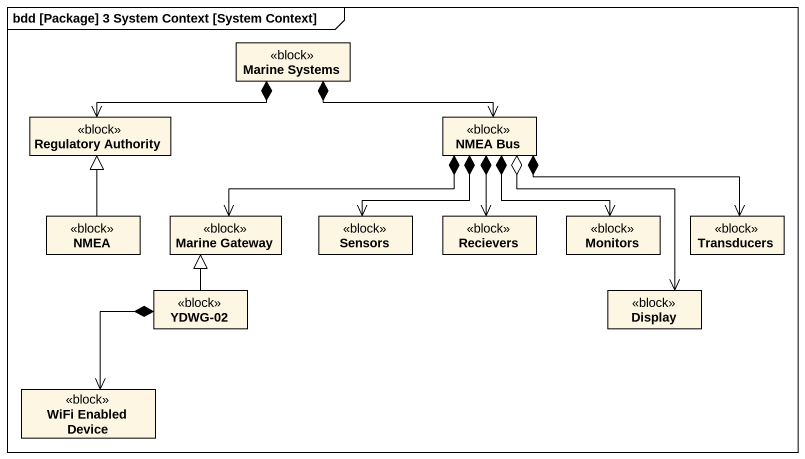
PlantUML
@startuml
mainframe bdd [Package] 3 System Context [System Context]
hide circle
hide empty members
class "Marine Systems" as Marine_Systems <<block>>
class "Regulatory Authority" as Regulatory_Authority <<block>>
class "NMEA Bus" as NMEA_Bus <<block>>
class NMEA <<block>>
class "Marine Gateway" as Marine_Gateway <<block>>
class Sensors <<block>>
class Recievers <<block>>
class Monitors <<block>>
class Transducers <<block>>
class "YDWG-02" as YDWG_02 <<block>>
class Display <<block>>
class "WiFi Enabled Device" as WiFi_Enabled_Device <<block>>
Marine_Systems *-left-> Regulatory_Authority
Marine_Systems *-right-> NMEA_Bus
NMEA_Bus *-left-> Marine_Gateway
NMEA_Bus *--> Sensors
NMEA_Bus *--> Recievers
NMEA_Bus *--> Monitors
NMEA_Bus *-right-> Transducers
NMEA_Bus o--> Display
NMEA -up-|> Regulatory_Authority
YDWG_02 -up-|> Marine_Gateway
YDWG_02 *--> WiFi_Enabled_Device
@enduml
